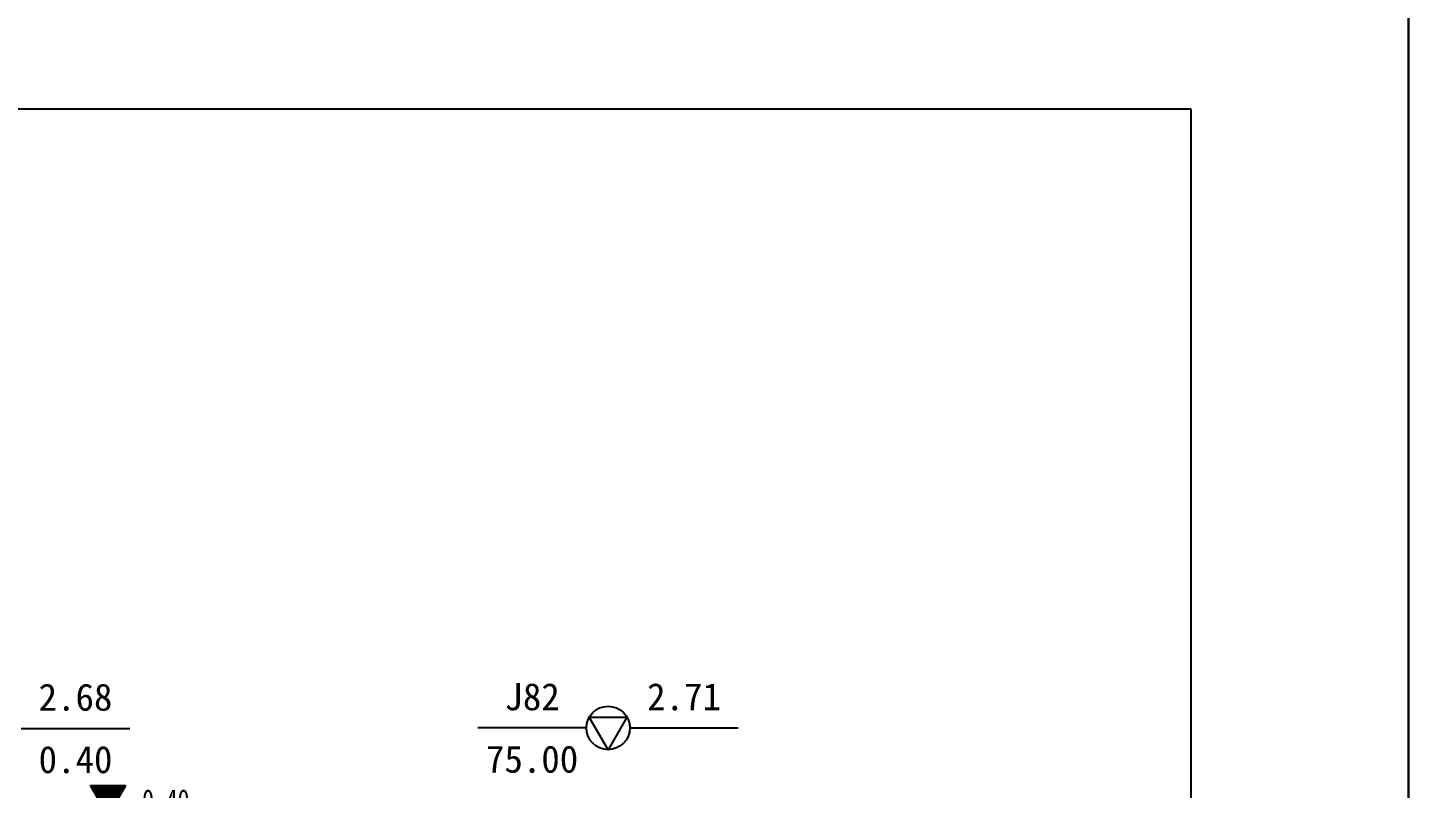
# Model space of a CAD drawing. Extents: x -37 to 3540, y -1485 to 297.
# Drawn here: x 574.5 to 701.7, y -671.6 to -601.5 of the extents above; entities that cross this region are included whole.
import ezdxf
from ezdxf.enums import TextEntityAlignment as Align

# ---------------------------------------------------------------- set-up
doc = ezdxf.new("R2010")
doc.units = 0
doc.layers.get('0').update_dxf_attribs({"linetype": 'CONTINUOUS'})
for name, color, linetype in [('CURVE', 200, 'CONTINUOUS'), ('FRAME', 7, 'CONTINUOUS'), ('HOLE', 41, 'CONTINUOUS')]:
    doc.layers.add(name, color=color, linetype=linetype)
doc.styles.add('ST', font='')
doc.styles.get('ST').set_extended_font_data('SimSun')

# ---------------------------------------------------------------- blocks, each defined once
blk = doc.blocks.new('H_cpt_hole')
for p, q in [((-1.73, 1), (1.73, 1)), ((0, -2), (-1.73, 1)), ((1.73, 1), (0, -2))]:
    blk.add_line(p, q)
blk.add_circle((0, 0), 2)
blk = doc.blocks.new('Gwl')
blk.add_lwpolyline([(0, 0, 0, 3.22, 0), (0, 2.79, 3.22, 3.22, 0)], format="xyseb")
blk.add_lwpolyline([(0, 0), (1.61, 2.79), (-1.61, 2.79)], close=True)
for points in [[(-2.63, 0), (3.61, 0)], [(3.93, 0), (4.21, 0)], [(4.53, 0), (4.8, 0)], [(5.09, 0), (9.99, 0)], [(-1.09, -0.61), (1.16, -0.61)], [(-0.54, -1.14), (0.61, -1.14)], [(-0.19, -1.74), (0.26, -1.74)]]:
    blk.add_lwpolyline(points)
at = {"style": 'ST', "width": 0.8}
blk.add_attdef('*GWL', (3.14, 0.45), '', height=2, dxfattribs=at)

msp = doc.modelspace()

# ---------------------------------------------------------------- linework, layer by layer
at = {"layer": 'FRAME', "color": 245, "linetype": 'Continuous'}
for p, q in [((701.72, -891), (701.72, -594)), ((701.72, -594), (701.72, -891))]:
    msp.add_line(p, q, dxfattribs=at)
at = {"layer": 'FRAME', "linetype": 'Continuous'}
for p, q in [((681.72, -609), (-17.39, -609)), ((681.72, -876), (681.72, -609))]:
    msp.add_line(p, q, dxfattribs=at)
at = {"layer": 'HOLE', "linetype": 'Continuous'}
for points in [[(573.91, -666.05), (583.91, -666.05)], [(625.98, -666.01), (615.98, -666.01)], [(629.98, -666.01), (639.98, -666.01)]]:
    msp.add_lwpolyline(points, dxfattribs=at)

# ---------------------------------------------------------------- block references
at = {"layer": 'CURVE'}
msp.add_blockref('Gwl', (581.91, -674.12), dxfattribs=at).add_auto_attribs({'*GWL': '0.40'})
at = {"layer": 'HOLE'}
msp.add_blockref('H_cpt_hole', (627.98, -666.01), dxfattribs=at)

# ---------------------------------------------------------------- texts
at = {"layer": 'HOLE', "style": 'ST'}
for s, p in [('2.68', (578.91, -663.17)), ('J82', (620.98, -663.13)), ('2.71', (634.98, -663.13)), ('0.40', (578.91, -668.92)), ('75.00', (620.98, -668.88))]:
    msp.add_text(s, height=2.5, dxfattribs=at).set_placement(p, align=Align.MIDDLE_CENTER)

doc.saveas('drawing.dxf')
